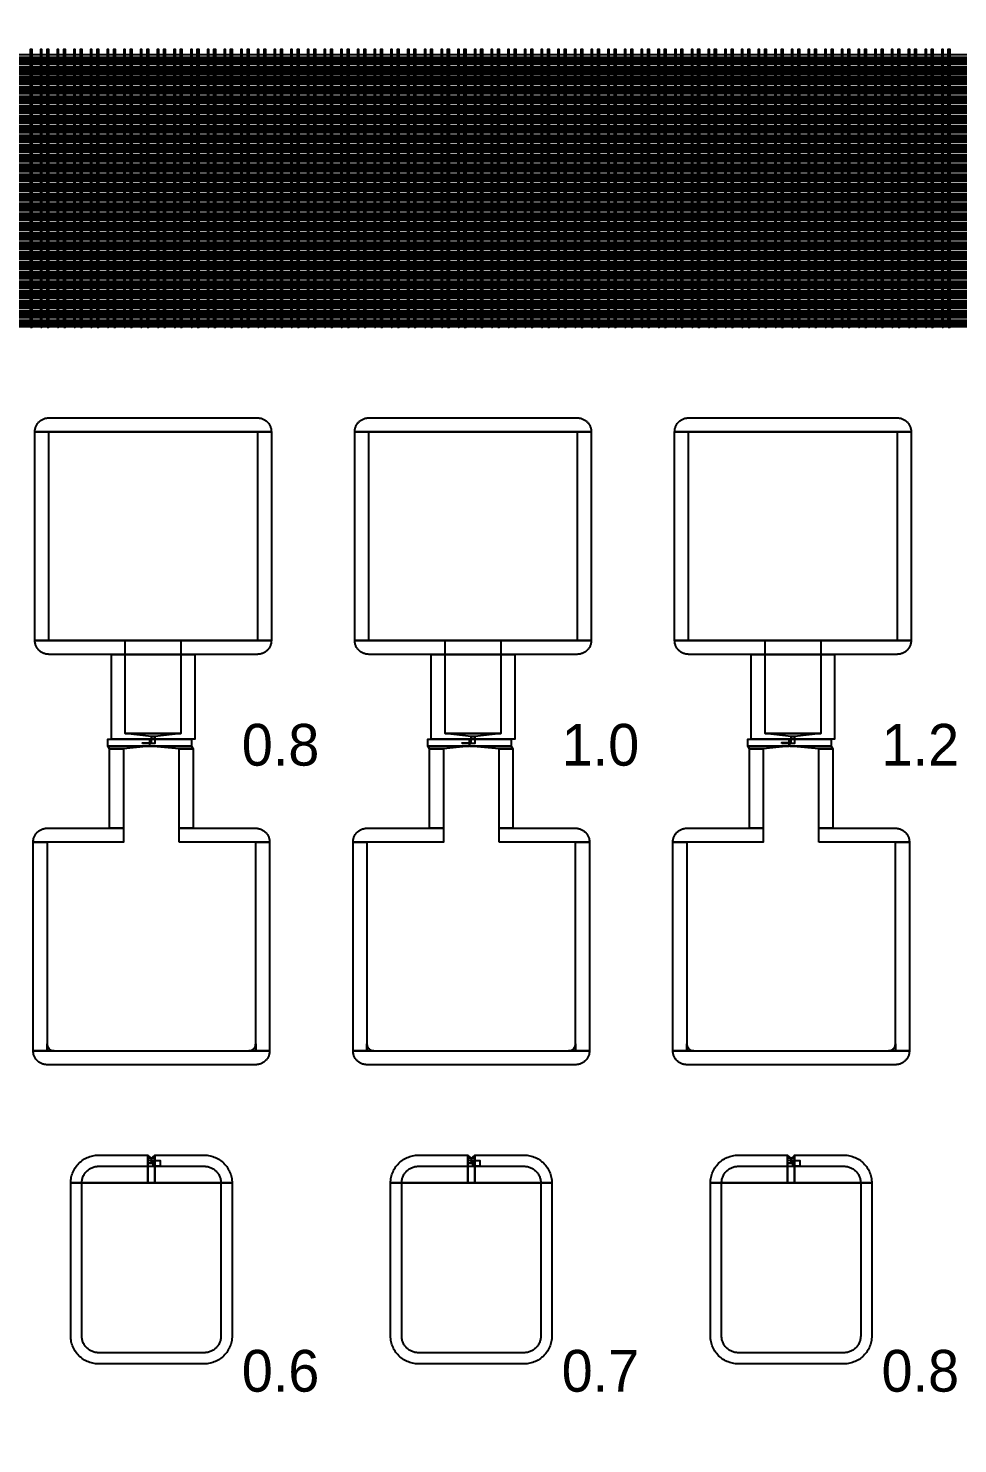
# Model space of a CAD drawing. Extents: x -50000 to 50000, y -50000 to 50000.
# Drawn here: x -38607 to -37270, y 17985 to 20020 of the extents above; entities that cross this region are included whole.
import ezdxf

# ---------------------------------------------------------------- set-up
doc = ezdxf.new("R2010")
doc.units = 0
for name, color, linetype in [('BASEMETAL', 3, 'CONTINUOUS'), ('FRAME', 14, 'CONTINUOUS'), ('MARKERS', 8, 'CONTINUOUS'), ('SECONDLAYER', 7, 'CONTINUOUS')]:
    doc.layers.add(name, color=color, linetype=linetype)

# ---------------------------------------------------------------- blocks, each defined once
blk = doc.blocks.new('CHIP_JARRAY')
at = {"layer": 'BASEMETAL'}
for points in [[(500, 5478), (500, 5482.3), (6500, 5482.3), (6500, 5478)], [(500, 5475), (500, 5477), (6500, 5477), (6500, 5475)], [(500, 5472), (500, 5474.4), (6500, 5474.4), (6500, 5472)], [(500, 5469), (500, 5471), (6500, 5471), (6500, 5469)], [(500, 5464), (500, 5468.3), (6500, 5468.3), (6500, 5464)], [(500, 5461), (500, 5463), (6500, 5463), (6500, 5461)], [(500, 5458), (500, 5460.4), (6500, 5460.4), (6500, 5458)], [(500, 5455), (500, 5457), (6500, 5457), (6500, 5455)], [(500, 5450), (500, 5454.3), (6500, 5454.3), (6500, 5450)], [(500, 5447), (500, 5449), (6500, 5449), (6500, 5447)], [(500, 5444), (500, 5446.4), (6500, 5446.4), (6500, 5444)], [(500, 5441), (500, 5443), (6500, 5443), (6500, 5441)], [(500, 5436), (500, 5440.3), (6500, 5440.3), (6500, 5436)], [(500, 5433), (500, 5435), (6500, 5435), (6500, 5433)], [(500, 5430), (500, 5432.4), (6500, 5432.4), (6500, 5430)], [(500, 5427), (500, 5429), (6500, 5429), (6500, 5427)], [(500, 5422), (500, 5426.3), (6500, 5426.3), (6500, 5422)], [(500, 5419), (500, 5421), (6500, 5421), (6500, 5419)], [(500, 5416), (500, 5418.4), (6500, 5418.4), (6500, 5416)], [(500, 5413), (500, 5415), (6500, 5415), (6500, 5413)], [(500, 5408), (500, 5412.3), (6500, 5412.3), (6500, 5408)], [(500, 5405), (500, 5407), (6500, 5407), (6500, 5405)], [(500, 5402), (500, 5404.4), (6500, 5404.4), (6500, 5402)], [(500, 5399), (500, 5401), (6500, 5401), (6500, 5399)], [(500, 5394), (500, 5398.3), (6500, 5398.3), (6500, 5394)], [(500, 5391), (500, 5393), (6500, 5393), (6500, 5391)], [(500, 5388), (500, 5390.4), (6500, 5390.4), (6500, 5388)], [(500, 5385), (500, 5387), (6500, 5387), (6500, 5385)], [(500, 5380), (500, 5384.3), (6500, 5384.3), (6500, 5380)], [(500, 5377), (500, 5379), (6500, 5379), (6500, 5377)], [(500, 5374), (500, 5376.4), (6500, 5376.4), (6500, 5374)], [(500, 5371), (500, 5373), (6500, 5373), (6500, 5371)], [(500, 5366), (500, 5370.3), (6500, 5370.3), (6500, 5366)], [(500, 5363), (500, 5365), (6500, 5365), (6500, 5363)], [(500, 5360), (500, 5362.4), (6500, 5362.4), (6500, 5360)], [(500, 5357), (500, 5359), (6500, 5359), (6500, 5357)], [(500, 5352), (500, 5356.3), (6500, 5356.3), (6500, 5352)], [(500, 5349), (500, 5351), (6500, 5351), (6500, 5349)], [(500, 5346), (500, 5348.4), (6500, 5348.4), (6500, 5346)], [(500, 5343), (500, 5345), (6500, 5345), (6500, 5343)], [(500, 5338), (500, 5342.3), (6500, 5342.3), (6500, 5338)], [(500, 5335), (500, 5337), (6500, 5337), (6500, 5335)], [(500, 5332), (500, 5334.4), (6500, 5334.4), (6500, 5332)], [(500, 5329), (500, 5331), (6500, 5331), (6500, 5329)], [(500, 5324), (500, 5328.3), (6500, 5328.3), (6500, 5324)], [(500, 5321), (500, 5323), (6500, 5323), (6500, 5321)], [(500, 5318), (500, 5320.4), (6500, 5320.4), (6500, 5318)], [(500, 5315), (500, 5317), (6500, 5317), (6500, 5315)], [(500, 5310), (500, 5314.3), (6500, 5314.3), (6500, 5310)], [(500, 5307), (500, 5309), (6500, 5309), (6500, 5307)], [(500, 5304), (500, 5306.4), (6500, 5306.4), (6500, 5304)], [(500, 5301), (500, 5303), (6500, 5303), (6500, 5301)], [(500, 5296), (500, 5300.3), (6500, 5300.3), (6500, 5296)], [(500, 5293), (500, 5295), (6500, 5295), (6500, 5293)], [(500, 5290), (500, 5292.4), (6500, 5292.4), (6500, 5290)], [(500, 5287), (500, 5289), (6500, 5289), (6500, 5287)], [(500, 5282), (500, 5286.3), (6500, 5286.3), (6500, 5282)], [(500, 5279), (500, 5281), (6500, 5281), (6500, 5279)], [(500, 5276), (500, 5278.4), (6500, 5278.4), (6500, 5276)], [(500, 5273), (500, 5275), (6500, 5275), (6500, 5273)], [(500, 5268), (500, 5272.3), (6500, 5272.3), (6500, 5268)], [(500, 5265), (500, 5267), (6500, 5267), (6500, 5265)], [(500, 5262), (500, 5264.4), (6500, 5264.4), (6500, 5262)], [(500, 5259), (500, 5261), (6500, 5261), (6500, 5259)], [(500, 5254), (500, 5258.3), (6500, 5258.3), (6500, 5254)], [(500, 5251), (500, 5253), (6500, 5253), (6500, 5251)], [(500, 5248), (500, 5250.4), (6500, 5250.4), (6500, 5248)], [(500, 5245), (500, 5247), (6500, 5247), (6500, 5245)], [(500, 5240), (500, 5244.3), (6500, 5244.3), (6500, 5240)], [(500, 5237), (500, 5239), (6500, 5239), (6500, 5237)], [(500, 5234), (500, 5236.4), (6500, 5236.4), (6500, 5234)], [(500, 5231), (500, 5233), (6500, 5233), (6500, 5231)], [(500, 5226), (500, 5230.3), (6500, 5230.3), (6500, 5226)], [(500, 5223), (500, 5225), (6500, 5225), (6500, 5223)], [(500, 5220), (500, 5222.4), (6500, 5222.4), (6500, 5220)], [(500, 5217), (500, 5219), (6500, 5219), (6500, 5217)], [(500, 5212), (500, 5216.3), (6500, 5216.3), (6500, 5212)], [(500, 5209), (500, 5211), (6500, 5211), (6500, 5209)], [(500, 5206), (500, 5208.4), (6500, 5208.4), (6500, 5206)], [(500, 5203), (500, 5205), (6500, 5205), (6500, 5203)], [(500, 5198), (500, 5202.3), (6500, 5202.3), (6500, 5198)], [(500, 5195), (500, 5197), (6500, 5197), (6500, 5195)], [(500, 5192), (500, 5194.4), (6500, 5194.4), (6500, 5192)], [(500, 5189), (500, 5191), (6500, 5191), (6500, 5189)], [(500, 5184), (500, 5188.3), (6500, 5188.3), (6500, 5184)], [(500, 5181), (500, 5183), (6500, 5183), (6500, 5181)], [(500, 5178), (500, 5180.4), (6500, 5180.4), (6500, 5178)], [(500, 5175), (500, 5177), (6500, 5177), (6500, 5175)], [(500, 5170), (500, 5174.3), (6500, 5174.3), (6500, 5170)], [(500, 5167), (500, 5169), (6500, 5169), (6500, 5167)], [(500, 5164), (500, 5166.4), (6500, 5166.4), (6500, 5164)], [(500, 5161), (500, 5163), (6500, 5163), (6500, 5161)], [(500, 5156), (500, 5160.3), (6500, 5160.3), (6500, 5156)], [(500, 5153), (500, 5155), (6500, 5155), (6500, 5153)], [(500, 5150), (500, 5152.4), (6500, 5152.4), (6500, 5150)], [(500, 5147), (500, 5149), (6500, 5149), (6500, 5147)], [(500, 5142), (500, 5146.3), (6500, 5146.3), (6500, 5142)], [(500, 5139), (500, 5141), (6500, 5141), (6500, 5139)], [(500, 5136), (500, 5138.4), (6500, 5138.4), (6500, 5136)], [(500, 5133), (500, 5135), (6500, 5135), (6500, 5133)], [(500, 5128), (500, 5132.3), (6500, 5132.3), (6500, 5128)], [(500, 5125), (500, 5127), (6500, 5127), (6500, 5125)], [(500, 5122), (500, 5124.4), (6500, 5124.4), (6500, 5122)], [(500, 5119), (500, 5121), (6500, 5121), (6500, 5119)], [(500, 5114), (500, 5118.3), (6500, 5118.3), (6500, 5114)], [(500, 5111), (500, 5113), (6500, 5113), (6500, 5111)], [(500, 5108), (500, 5110.4), (6500, 5110.4), (6500, 5108)], [(500, 5105), (500, 5107), (6500, 5107), (6500, 5105)], [(500, 5100), (500, 5104.3), (6500, 5104.3), (6500, 5100)], [(500, 5097), (500, 5099), (6500, 5099), (6500, 5097)], [(500, 5094), (500, 5096.4), (6500, 5096.4), (6500, 5094)], [(500, 5091), (500, 5093), (6500, 5093), (6500, 5091)], [(4502.5, 4940), (4502.527, 4941.047), (4502.61, 4942.091), (4502.746, 4943.129), (4502.937, 4944.158), (4503.181, 4945.176), (4503.479, 4946.18), (4503.828, 4947.167), (4504.229, 4948.135), (4504.68, 4949.08), (4505.179, 4950), (4505.727, 4950.893), (4506.32, 4951.756), (4506.957, 4952.586), (4507.637, 4953.383), (4508.358, 4954.142), (4509.117, 4954.863), (4509.914, 4955.543), (4510.744, 4956.18), (4511.607, 4956.773), (4512.5, 4957.321), (4513.42, 4957.82), (4514.365, 4958.271), (4515.333, 4958.672), (4516.32, 4959.021), (4517.324, 4959.319), (4518.342, 4959.563), (4519.371, 4959.754), (4520.409, 4959.89), (4521.453, 4959.973), (4522.5, 4960), (4822.5, 4960), (4823.547, 4959.973), (4824.591, 4959.89), (4825.629, 4959.754), (4826.658, 4959.563), (4827.676, 4959.319), (4828.68, 4959.021), (4829.667, 4958.672), (4830.635, 4958.271), (4831.58, 4957.82), (4832.5, 4957.321), (4833.393, 4956.773), (4834.256, 4956.18), (4835.086, 4955.543), (4835.883, 4954.863), (4836.642, 4954.142), (4837.363, 4953.383), (4838.043, 4952.586), (4838.68, 4951.756), (4839.273, 4950.893), (4839.821, 4950), (4840.32, 4949.08), (4840.771, 4948.135), (4841.172, 4947.167), (4841.521, 4946.18), (4841.819, 4945.176), (4842.063, 4944.158), (4842.254, 4943.129), (4842.39, 4942.091), (4842.473, 4941.047), (4842.5, 4940)], [(4962.5, 4940), (4962.527, 4941.047), (4962.61, 4942.091), (4962.746, 4943.129), (4962.937, 4944.158), (4963.181, 4945.176), (4963.479, 4946.18), (4963.828, 4947.167), (4964.229, 4948.135), (4964.68, 4949.08), (4965.179, 4950), (4965.727, 4950.893), (4966.32, 4951.756), (4966.957, 4952.586), (4967.637, 4953.383), (4968.358, 4954.142), (4969.117, 4954.863), (4969.914, 4955.543), (4970.744, 4956.18), (4971.607, 4956.773), (4972.5, 4957.321), (4973.42, 4957.82), (4974.365, 4958.271), (4975.333, 4958.672), (4976.32, 4959.021), (4977.324, 4959.319), (4978.342, 4959.563), (4979.371, 4959.754), (4980.409, 4959.89), (4981.453, 4959.973), (4982.5, 4960), (5282.5, 4960), (5283.547, 4959.973), (5284.591, 4959.89), (5285.629, 4959.754), (5286.658, 4959.563), (5287.676, 4959.319), (5288.68, 4959.021), (5289.667, 4958.672), (5290.635, 4958.271), (5291.58, 4957.82), (5292.5, 4957.321), (5293.393, 4956.773), (5294.256, 4956.18), (5295.086, 4955.543), (5295.883, 4954.863), (5296.642, 4954.142), (5297.363, 4953.383), (5298.043, 4952.586), (5298.68, 4951.756), (5299.273, 4950.893), (5299.821, 4950), (5300.32, 4949.08), (5300.771, 4948.135), (5301.172, 4947.167), (5301.521, 4946.18), (5301.819, 4945.176), (5302.063, 4944.158), (5302.254, 4943.129), (5302.39, 4942.091), (5302.473, 4941.047), (5302.5, 4940)], [(5422.5, 4940), (5422.527, 4941.047), (5422.61, 4942.091), (5422.746, 4943.129), (5422.937, 4944.158), (5423.181, 4945.176), (5423.479, 4946.18), (5423.828, 4947.167), (5424.229, 4948.135), (5424.68, 4949.08), (5425.179, 4950), (5425.727, 4950.893), (5426.32, 4951.756), (5426.957, 4952.586), (5427.637, 4953.383), (5428.358, 4954.142), (5429.117, 4954.863), (5429.914, 4955.543), (5430.744, 4956.18), (5431.607, 4956.773), (5432.5, 4957.321), (5433.42, 4957.82), (5434.365, 4958.271), (5435.333, 4958.672), (5436.32, 4959.021), (5437.324, 4959.319), (5438.342, 4959.563), (5439.371, 4959.754), (5440.409, 4959.89), (5441.453, 4959.973), (5442.5, 4960), (5742.5, 4960), (5743.547, 4959.973), (5744.591, 4959.89), (5745.629, 4959.754), (5746.658, 4959.563), (5747.676, 4959.319), (5748.68, 4959.021), (5749.667, 4958.672), (5750.635, 4958.271), (5751.58, 4957.82), (5752.5, 4957.321), (5753.393, 4956.773), (5754.256, 4956.18), (5755.086, 4955.543), (5755.883, 4954.863), (5756.642, 4954.142), (5757.363, 4953.383), (5758.043, 4952.586), (5758.68, 4951.756), (5759.273, 4950.893), (5759.821, 4950), (5760.32, 4949.08), (5760.771, 4948.135), (5761.172, 4947.167), (5761.521, 4946.18), (5761.819, 4945.176), (5762.063, 4944.158), (5762.254, 4943.129), (5762.39, 4942.091), (5762.473, 4941.047), (5762.5, 4940)], [(4502.5, 4640), (4502.5, 4940), (4842.5, 4940), (4842.5, 4640)], [(4962.5, 4640), (4962.5, 4940), (5302.5, 4940), (5302.5, 4640)], [(5422.5, 4640), (5422.5, 4940), (5762.5, 4940), (5762.5, 4640)], [(4522.5, 4620), (4521.453, 4620.027), (4520.409, 4620.11), (4519.371, 4620.246), (4518.342, 4620.437), (4517.324, 4620.681), (4516.32, 4620.979), (4515.333, 4621.328), (4514.365, 4621.729), (4513.42, 4622.18), (4512.5, 4622.679), (4511.607, 4623.227), (4510.744, 4623.82), (4509.914, 4624.457), (4509.117, 4625.137), (4508.358, 4625.858), (4507.637, 4626.617), (4506.957, 4627.414), (4506.32, 4628.244), (4505.727, 4629.107), (4505.179, 4630), (4504.68, 4630.92), (4504.229, 4631.865), (4503.828, 4632.833), (4503.479, 4633.82), (4503.181, 4634.824), (4502.937, 4635.842), (4502.746, 4636.871), (4502.61, 4637.909), (4502.527, 4638.953), (4502.5, 4640), (4842.5, 4640), (4842.473, 4638.953), (4842.39, 4637.909), (4842.254, 4636.871), (4842.063, 4635.842), (4841.819, 4634.824), (4841.521, 4633.82), (4841.172, 4632.833), (4840.771, 4631.865), (4840.32, 4630.92), (4839.821, 4630), (4839.273, 4629.107), (4838.68, 4628.244), (4838.043, 4627.414), (4837.363, 4626.617), (4836.642, 4625.858), (4835.883, 4625.137), (4835.086, 4624.457), (4834.256, 4623.82), (4833.393, 4623.227), (4832.5, 4622.679), (4831.58, 4622.18), (4830.635, 4621.729), (4829.667, 4621.328), (4828.68, 4620.979), (4827.676, 4620.681), (4826.658, 4620.437), (4825.629, 4620.246), (4824.591, 4620.11), (4823.547, 4620.027), (4822.5, 4620)], [(4982.5, 4620), (4981.453, 4620.027), (4980.409, 4620.11), (4979.371, 4620.246), (4978.342, 4620.437), (4977.324, 4620.681), (4976.32, 4620.979), (4975.333, 4621.328), (4974.365, 4621.729), (4973.42, 4622.18), (4972.5, 4622.679), (4971.607, 4623.227), (4970.744, 4623.82), (4969.914, 4624.457), (4969.117, 4625.137), (4968.358, 4625.858), (4967.637, 4626.617), (4966.957, 4627.414), (4966.32, 4628.244), (4965.727, 4629.107), (4965.179, 4630), (4964.68, 4630.92), (4964.229, 4631.865), (4963.828, 4632.833), (4963.479, 4633.82), (4963.181, 4634.824), (4962.937, 4635.842), (4962.746, 4636.871), (4962.61, 4637.909), (4962.527, 4638.953), (4962.5, 4640), (5302.5, 4640), (5302.473, 4638.953), (5302.39, 4637.909), (5302.254, 4636.871), (5302.063, 4635.842), (5301.819, 4634.824), (5301.521, 4633.82), (5301.172, 4632.833), (5300.771, 4631.865), (5300.32, 4630.92), (5299.821, 4630), (5299.273, 4629.107), (5298.68, 4628.244), (5298.043, 4627.414), (5297.363, 4626.617), (5296.642, 4625.858), (5295.883, 4625.137), (5295.086, 4624.457), (5294.256, 4623.82), (5293.393, 4623.227), (5292.5, 4622.679), (5291.58, 4622.18), (5290.635, 4621.729), (5289.667, 4621.328), (5288.68, 4620.979), (5287.676, 4620.681), (5286.658, 4620.437), (5285.629, 4620.246), (5284.591, 4620.11), (5283.547, 4620.027), (5282.5, 4620)], [(5442.5, 4620), (5441.453, 4620.027), (5440.409, 4620.11), (5439.371, 4620.246), (5438.342, 4620.437), (5437.324, 4620.681), (5436.32, 4620.979), (5435.333, 4621.328), (5434.365, 4621.729), (5433.42, 4622.18), (5432.5, 4622.679), (5431.607, 4623.227), (5430.744, 4623.82), (5429.914, 4624.457), (5429.117, 4625.137), (5428.358, 4625.858), (5427.637, 4626.617), (5426.957, 4627.414), (5426.32, 4628.244), (5425.727, 4629.107), (5425.179, 4630), (5424.68, 4630.92), (5424.229, 4631.865), (5423.828, 4632.833), (5423.479, 4633.82), (5423.181, 4634.824), (5422.937, 4635.842), (5422.746, 4636.871), (5422.61, 4637.909), (5422.527, 4638.953), (5422.5, 4640), (5762.5, 4640), (5762.473, 4638.953), (5762.39, 4637.909), (5762.254, 4636.871), (5762.063, 4635.842), (5761.819, 4634.824), (5761.521, 4633.82), (5761.172, 4632.833), (5760.771, 4631.865), (5760.32, 4630.92), (5759.821, 4630), (5759.273, 4629.107), (5758.68, 4628.244), (5758.043, 4627.414), (5757.363, 4626.617), (5756.642, 4625.858), (5755.883, 4625.137), (5755.086, 4624.457), (5754.256, 4623.82), (5753.393, 4623.227), (5752.5, 4622.679), (5751.58, 4622.18), (5750.635, 4621.729), (5749.667, 4621.328), (5748.68, 4620.979), (5747.676, 4620.681), (5746.658, 4620.437), (5745.629, 4620.246), (5744.591, 4620.11), (5743.547, 4620.027), (5742.5, 4620)], [(4612.5, 4498), (4612.5, 4620), (4732.5, 4620), (4732.5, 4498)], [(5072.5, 4498), (5072.5, 4620), (5192.5, 4620), (5192.5, 4498)], [(5532.5, 4498), (5532.5, 4620), (5652.5, 4620), (5652.5, 4498)], [(4607.5, 4488), (4607.5, 4498), (4667.1, 4498), (4667.1, 4488)], [(4667.9, 4488), (4667.9, 4498), (4727.5, 4498), (4727.5, 4488)], [(5067.5, 4488), (5067.5, 4498), (5127, 4498), (5127, 4488)], [(5128, 4488), (5128, 4498), (5187.5, 4498), (5187.5, 4488)], [(5527.5, 4488), (5527.5, 4498), (5586.9, 4498), (5586.9, 4488)], [(5588.1, 4488), (5588.1, 4498), (5647.5, 4498), (5647.5, 4488)], [(4610, 4484), (4607.5, 4488), (4667.1, 4488), (4630, 4484)], [(4610, 4370), (4610, 4484), (4630, 4484), (4630, 4370)], [(4710, 4484), (4667.9, 4488), (4727.5, 4488), (4730, 4484)], [(4710, 4370), (4710, 4484), (4730, 4484), (4730, 4370)], [(5070, 4484), (5067.5, 4488), (5127, 4488), (5090, 4484)], [(5070, 4370), (5070, 4484), (5090, 4484), (5090, 4370)], [(5170, 4484), (5128, 4488), (5187.5, 4488), (5190, 4484)], [(5170, 4370), (5170, 4484), (5190, 4484), (5190, 4370)], [(5530, 4484), (5527.5, 4488), (5586.9, 4488), (5550, 4484)], [(5530, 4370), (5530, 4484), (5550, 4484), (5550, 4370)], [(5630, 4484), (5588.1, 4488), (5647.5, 4488), (5650, 4484)], [(5630, 4370), (5630, 4484), (5650, 4484), (5650, 4370)], [(4500, 4350), (4500.027, 4351.047), (4500.11, 4352.091), (4500.246, 4353.129), (4500.437, 4354.158), (4500.681, 4355.176), (4500.979, 4356.18), (4501.328, 4357.167), (4501.729, 4358.135), (4502.18, 4359.08), (4502.679, 4360), (4503.227, 4360.893), (4503.82, 4361.756), (4504.457, 4362.586), (4505.137, 4363.383), (4505.858, 4364.142), (4506.617, 4364.863), (4507.414, 4365.543), (4508.244, 4366.18), (4509.107, 4366.773), (4510, 4367.321), (4510.92, 4367.82), (4511.865, 4368.271), (4512.833, 4368.672), (4513.82, 4369.021), (4514.824, 4369.319), (4515.842, 4369.563), (4516.871, 4369.754), (4517.909, 4369.89), (4518.953, 4369.973), (4520, 4370), (4630, 4370), (4630, 4350)], [(4710, 4350), (4710, 4370), (4820, 4370), (4821.047, 4369.973), (4822.091, 4369.89), (4823.129, 4369.754), (4824.158, 4369.563), (4825.176, 4369.319), (4826.18, 4369.021), (4827.167, 4368.672), (4828.135, 4368.271), (4829.08, 4367.82), (4830, 4367.321), (4830.893, 4366.773), (4831.756, 4366.18), (4832.586, 4365.543), (4833.383, 4364.863), (4834.142, 4364.142), (4834.863, 4363.383), (4835.543, 4362.586), (4836.18, 4361.756), (4836.773, 4360.893), (4837.321, 4360), (4837.82, 4359.08), (4838.271, 4358.135), (4838.672, 4357.167), (4839.021, 4356.18), (4839.319, 4355.176), (4839.563, 4354.158), (4839.754, 4353.129), (4839.89, 4352.091), (4839.973, 4351.047), (4840, 4350)], [(4960, 4350), (4960.027, 4351.047), (4960.11, 4352.091), (4960.246, 4353.129), (4960.437, 4354.158), (4960.681, 4355.176), (4960.979, 4356.18), (4961.328, 4357.167), (4961.729, 4358.135), (4962.18, 4359.08), (4962.679, 4360), (4963.227, 4360.893), (4963.82, 4361.756), (4964.457, 4362.586), (4965.137, 4363.383), (4965.858, 4364.142), (4966.617, 4364.863), (4967.414, 4365.543), (4968.244, 4366.18), (4969.107, 4366.773), (4970, 4367.321), (4970.92, 4367.82), (4971.865, 4368.271), (4972.833, 4368.672), (4973.82, 4369.021), (4974.824, 4369.319), (4975.842, 4369.563), (4976.871, 4369.754), (4977.909, 4369.89), (4978.953, 4369.973), (4980, 4370), (5090, 4370), (5090, 4350)], [(5170, 4350), (5170, 4370), (5280, 4370), (5281.047, 4369.973), (5282.091, 4369.89), (5283.129, 4369.754), (5284.158, 4369.563), (5285.176, 4369.319), (5286.18, 4369.021), (5287.167, 4368.672), (5288.135, 4368.271), (5289.08, 4367.82), (5290, 4367.321), (5290.893, 4366.773), (5291.756, 4366.18), (5292.586, 4365.543), (5293.383, 4364.863), (5294.142, 4364.142), (5294.863, 4363.383), (5295.543, 4362.586), (5296.18, 4361.756), (5296.773, 4360.893), (5297.321, 4360), (5297.82, 4359.08), (5298.271, 4358.135), (5298.672, 4357.167), (5299.021, 4356.18), (5299.319, 4355.176), (5299.563, 4354.158), (5299.754, 4353.129), (5299.89, 4352.091), (5299.973, 4351.047), (5300, 4350)], [(5420, 4350), (5420.027, 4351.047), (5420.11, 4352.091), (5420.246, 4353.129), (5420.437, 4354.158), (5420.681, 4355.176), (5420.979, 4356.18), (5421.328, 4357.167), (5421.729, 4358.135), (5422.18, 4359.08), (5422.679, 4360), (5423.227, 4360.893), (5423.82, 4361.756), (5424.457, 4362.586), (5425.137, 4363.383), (5425.858, 4364.142), (5426.617, 4364.863), (5427.414, 4365.543), (5428.244, 4366.18), (5429.107, 4366.773), (5430, 4367.321), (5430.92, 4367.82), (5431.865, 4368.271), (5432.833, 4368.672), (5433.82, 4369.021), (5434.824, 4369.319), (5435.842, 4369.563), (5436.871, 4369.754), (5437.909, 4369.89), (5438.953, 4369.973), (5440, 4370), (5550, 4370), (5550, 4350)], [(5630, 4350), (5630, 4370), (5740, 4370), (5741.047, 4369.973), (5742.091, 4369.89), (5743.129, 4369.754), (5744.158, 4369.563), (5745.176, 4369.319), (5746.18, 4369.021), (5747.167, 4368.672), (5748.135, 4368.271), (5749.08, 4367.82), (5750, 4367.321), (5750.893, 4366.773), (5751.756, 4366.18), (5752.586, 4365.543), (5753.383, 4364.863), (5754.142, 4364.142), (5754.863, 4363.383), (5755.543, 4362.586), (5756.18, 4361.756), (5756.773, 4360.893), (5757.321, 4360), (5757.82, 4359.08), (5758.271, 4358.135), (5758.672, 4357.167), (5759.021, 4356.18), (5759.319, 4355.176), (5759.563, 4354.158), (5759.754, 4353.129), (5759.89, 4352.091), (5759.973, 4351.047), (5760, 4350)], [(4500, 4050), (4500, 4350), (4520, 4350), (4520, 4050)], [(4820, 4050), (4820, 4350), (4840, 4350), (4840, 4050)], [(4960, 4050), (4960, 4350), (4980, 4350), (4980, 4050)], [(5280, 4050), (5280, 4350), (5300, 4350), (5300, 4050)], [(5420, 4050), (5420, 4350), (5440, 4350), (5440, 4050)], [(5740, 4050), (5740, 4350), (5760, 4350), (5760, 4050)], [(4520, 4030), (4518.953, 4030.027), (4517.909, 4030.11), (4516.871, 4030.246), (4515.842, 4030.437), (4514.824, 4030.681), (4513.82, 4030.979), (4512.833, 4031.328), (4511.865, 4031.729), (4510.92, 4032.18), (4510, 4032.679), (4509.107, 4033.227), (4508.244, 4033.82), (4507.414, 4034.457), (4506.617, 4035.137), (4505.858, 4035.858), (4505.137, 4036.617), (4504.457, 4037.414), (4503.82, 4038.244), (4503.227, 4039.107), (4502.679, 4040), (4502.18, 4040.92), (4501.729, 4041.865), (4501.328, 4042.833), (4500.979, 4043.82), (4500.681, 4044.824), (4500.437, 4045.842), (4500.246, 4046.871), (4500.11, 4047.909), (4500.027, 4048.953), (4500, 4050), (4840, 4050), (4839.973, 4048.953), (4839.89, 4047.909), (4839.754, 4046.871), (4839.563, 4045.842), (4839.319, 4044.824), (4839.021, 4043.82), (4838.672, 4042.833), (4838.271, 4041.865), (4837.82, 4040.92), (4837.321, 4040), (4836.773, 4039.107), (4836.18, 4038.244), (4835.543, 4037.414), (4834.863, 4036.617), (4834.142, 4035.858), (4833.383, 4035.137), (4832.586, 4034.457), (4831.756, 4033.82), (4830.893, 4033.227), (4830, 4032.679), (4829.08, 4032.18), (4828.135, 4031.729), (4827.167, 4031.328), (4826.18, 4030.979), (4825.176, 4030.681), (4824.158, 4030.437), (4823.129, 4030.246), (4822.091, 4030.11), (4821.047, 4030.027), (4820, 4030)], [(4520, 4050), (4520, 4060), (4520.055, 4058.955), (4520.219, 4057.921), (4520.489, 4056.91), (4520.865, 4055.933), (4521.34, 4055), (4521.91, 4054.122), (4522.569, 4053.309), (4523.309, 4052.569), (4524.122, 4051.91), (4525, 4051.34), (4525.933, 4050.865), (4526.91, 4050.489), (4527.921, 4050.219), (4528.955, 4050.055), (4530, 4050)], [(4810, 4050), (4811.045, 4050.055), (4812.079, 4050.219), (4813.09, 4050.489), (4814.067, 4050.865), (4815, 4051.34), (4815.878, 4051.91), (4816.691, 4052.569), (4817.431, 4053.309), (4818.09, 4054.122), (4818.66, 4055), (4819.135, 4055.933), (4819.511, 4056.91), (4819.781, 4057.921), (4819.945, 4058.955), (4820, 4060), (4820, 4050)], [(4980, 4030), (4978.953, 4030.027), (4977.909, 4030.11), (4976.871, 4030.246), (4975.842, 4030.437), (4974.824, 4030.681), (4973.82, 4030.979), (4972.833, 4031.328), (4971.865, 4031.729), (4970.92, 4032.18), (4970, 4032.679), (4969.107, 4033.227), (4968.244, 4033.82), (4967.414, 4034.457), (4966.617, 4035.137), (4965.858, 4035.858), (4965.137, 4036.617), (4964.457, 4037.414), (4963.82, 4038.244), (4963.227, 4039.107), (4962.679, 4040), (4962.18, 4040.92), (4961.729, 4041.865), (4961.328, 4042.833), (4960.979, 4043.82), (4960.681, 4044.824), (4960.437, 4045.842), (4960.246, 4046.871), (4960.11, 4047.909), (4960.027, 4048.953), (4960, 4050), (5300, 4050), (5299.973, 4048.953), (5299.89, 4047.909), (5299.754, 4046.871), (5299.563, 4045.842), (5299.319, 4044.824), (5299.021, 4043.82), (5298.672, 4042.833), (5298.271, 4041.865), (5297.82, 4040.92), (5297.321, 4040), (5296.773, 4039.107), (5296.18, 4038.244), (5295.543, 4037.414), (5294.863, 4036.617), (5294.142, 4035.858), (5293.383, 4035.137), (5292.586, 4034.457), (5291.756, 4033.82), (5290.893, 4033.227), (5290, 4032.679), (5289.08, 4032.18), (5288.135, 4031.729), (5287.167, 4031.328), (5286.18, 4030.979), (5285.176, 4030.681), (5284.158, 4030.437), (5283.129, 4030.246), (5282.091, 4030.11), (5281.047, 4030.027), (5280, 4030)], [(4980, 4050), (4980, 4060), (4980.055, 4058.955), (4980.219, 4057.921), (4980.489, 4056.91), (4980.865, 4055.933), (4981.34, 4055), (4981.91, 4054.122), (4982.569, 4053.309), (4983.309, 4052.569), (4984.122, 4051.91), (4985, 4051.34), (4985.933, 4050.865), (4986.91, 4050.489), (4987.921, 4050.219), (4988.955, 4050.055), (4990, 4050)], [(5270, 4050), (5271.045, 4050.055), (5272.079, 4050.219), (5273.09, 4050.489), (5274.067, 4050.865), (5275, 4051.34), (5275.878, 4051.91), (5276.691, 4052.569), (5277.431, 4053.309), (5278.09, 4054.122), (5278.66, 4055), (5279.135, 4055.933), (5279.511, 4056.91), (5279.781, 4057.921), (5279.945, 4058.955), (5280, 4060), (5280, 4050)], [(5440, 4030), (5438.953, 4030.027), (5437.909, 4030.11), (5436.871, 4030.246), (5435.842, 4030.437), (5434.824, 4030.681), (5433.82, 4030.979), (5432.833, 4031.328), (5431.865, 4031.729), (5430.92, 4032.18), (5430, 4032.679), (5429.107, 4033.227), (5428.244, 4033.82), (5427.414, 4034.457), (5426.617, 4035.137), (5425.858, 4035.858), (5425.137, 4036.617), (5424.457, 4037.414), (5423.82, 4038.244), (5423.227, 4039.107), (5422.679, 4040), (5422.18, 4040.92), (5421.729, 4041.865), (5421.328, 4042.833), (5420.979, 4043.82), (5420.681, 4044.824), (5420.437, 4045.842), (5420.246, 4046.871), (5420.11, 4047.909), (5420.027, 4048.953), (5420, 4050), (5760, 4050), (5759.973, 4048.953), (5759.89, 4047.909), (5759.754, 4046.871), (5759.563, 4045.842), (5759.319, 4044.824), (5759.021, 4043.82), (5758.672, 4042.833), (5758.271, 4041.865), (5757.82, 4040.92), (5757.321, 4040), (5756.773, 4039.107), (5756.18, 4038.244), (5755.543, 4037.414), (5754.863, 4036.617), (5754.142, 4035.858), (5753.383, 4035.137), (5752.586, 4034.457), (5751.756, 4033.82), (5750.893, 4033.227), (5750, 4032.679), (5749.08, 4032.18), (5748.135, 4031.729), (5747.167, 4031.328), (5746.18, 4030.979), (5745.176, 4030.681), (5744.158, 4030.437), (5743.129, 4030.246), (5742.091, 4030.11), (5741.047, 4030.027), (5740, 4030)], [(5440, 4050), (5440, 4060), (5440.055, 4058.955), (5440.219, 4057.921), (5440.489, 4056.91), (5440.865, 4055.933), (5441.34, 4055), (5441.91, 4054.122), (5442.569, 4053.309), (5443.309, 4052.569), (5444.122, 4051.91), (5445, 4051.34), (5445.933, 4050.865), (5446.91, 4050.489), (5447.921, 4050.219), (5448.955, 4050.055), (5450, 4050)], [(5730, 4050), (5731.045, 4050.055), (5732.079, 4050.219), (5733.09, 4050.489), (5734.067, 4050.865), (5735, 4051.34), (5735.878, 4051.91), (5736.691, 4052.569), (5737.431, 4053.309), (5738.09, 4054.122), (5738.66, 4055), (5739.135, 4055.933), (5739.511, 4056.91), (5739.781, 4057.921), (5739.945, 4058.955), (5740, 4060), (5740, 4050)], [(4554, 3860), (4554.055, 3862.093), (4554.219, 3864.181), (4554.492, 3866.257), (4554.874, 3868.316), (4555.363, 3870.353), (4555.958, 3872.361), (4556.657, 3874.335), (4557.458, 3876.269), (4558.36, 3878.16), (4559.359, 3880), (4560.453, 3881.786), (4561.639, 3883.511), (4562.914, 3885.173), (4564.274, 3886.765), (4565.716, 3888.284), (4567.235, 3889.726), (4568.827, 3891.086), (4570.489, 3892.361), (4572.214, 3893.547), (4574, 3894.641), (4575.84, 3895.64), (4577.731, 3896.542), (4579.665, 3897.343), (4581.639, 3898.042), (4583.647, 3898.637), (4585.684, 3899.126), (4587.743, 3899.508), (4589.819, 3899.781), (4591.907, 3899.945), (4594, 3900), (4665, 3900), (4665, 3860)], [(4665, 3895.5), (4665, 3899.5), (4669.7, 3895.5)], [(4665, 3888.5), (4665, 3895.5), (4669.7, 3895.5), (4669.7, 3888.5)], [(4665, 3860), (4665, 3888.5), (4675, 3888.5), (4675, 3860)], [(4670.3, 3895.5), (4675, 3899.5), (4675, 3895.5)], [(4670.3, 3888.5), (4670.3, 3895.5), (4675, 3895.5), (4675, 3888.5)], [(4675, 3860), (4675, 3900), (4746, 3900), (4748.093, 3899.945), (4750.181, 3899.781), (4752.257, 3899.508), (4754.316, 3899.126), (4756.353, 3898.637), (4758.361, 3898.042), (4760.335, 3897.343), (4762.269, 3896.542), (4764.16, 3895.64), (4766, 3894.641), (4767.786, 3893.547), (4769.511, 3892.361), (4771.173, 3891.086), (4772.765, 3889.726), (4774.284, 3888.284), (4775.726, 3886.765), (4777.086, 3885.173), (4778.361, 3883.511), (4779.547, 3881.786), (4780.641, 3880), (4781.64, 3878.16), (4782.542, 3876.269), (4783.343, 3874.335), (4784.042, 3872.361), (4784.637, 3870.353), (4785.126, 3868.316), (4785.508, 3866.257), (4785.781, 3864.181), (4785.945, 3862.093), (4786, 3860)], [(5014, 3860), (5014.055, 3862.093), (5014.219, 3864.181), (5014.492, 3866.257), (5014.874, 3868.316), (5015.363, 3870.353), (5015.958, 3872.361), (5016.657, 3874.335), (5017.458, 3876.269), (5018.36, 3878.16), (5019.359, 3880), (5020.453, 3881.786), (5021.639, 3883.511), (5022.914, 3885.173), (5024.274, 3886.765), (5025.716, 3888.284), (5027.235, 3889.726), (5028.827, 3891.086), (5030.489, 3892.361), (5032.214, 3893.547), (5034, 3894.641), (5035.84, 3895.64), (5037.731, 3896.542), (5039.665, 3897.343), (5041.639, 3898.042), (5043.647, 3898.637), (5045.684, 3899.126), (5047.743, 3899.508), (5049.819, 3899.781), (5051.907, 3899.945), (5054, 3900), (5125, 3900), (5125, 3860)], [(5125, 3895.5), (5125, 3899.5), (5129.65, 3895.5)], [(5125, 3888.5), (5125, 3895.5), (5129.65, 3895.5), (5129.65, 3888.5)], [(5125, 3860), (5125, 3888.5), (5135, 3888.5), (5135, 3860)], [(5130.35, 3895.5), (5135, 3899.5), (5135, 3895.5)], [(5130.35, 3888.5), (5130.35, 3895.5), (5135, 3895.5), (5135, 3888.5)], [(5135, 3860), (5135, 3900), (5206, 3900), (5208.093, 3899.945), (5210.181, 3899.781), (5212.257, 3899.508), (5214.316, 3899.126), (5216.353, 3898.637), (5218.361, 3898.042), (5220.335, 3897.343), (5222.269, 3896.542), (5224.16, 3895.64), (5226, 3894.641), (5227.786, 3893.547), (5229.511, 3892.361), (5231.173, 3891.086), (5232.765, 3889.726), (5234.284, 3888.284), (5235.726, 3886.765), (5237.086, 3885.173), (5238.361, 3883.511), (5239.547, 3881.786), (5240.641, 3880), (5241.64, 3878.16), (5242.542, 3876.269), (5243.343, 3874.335), (5244.042, 3872.361), (5244.637, 3870.353), (5245.126, 3868.316), (5245.508, 3866.257), (5245.781, 3864.181), (5245.945, 3862.093), (5246, 3860)], [(5474, 3860), (5474.055, 3862.093), (5474.219, 3864.181), (5474.492, 3866.257), (5474.874, 3868.316), (5475.363, 3870.353), (5475.958, 3872.361), (5476.657, 3874.335), (5477.458, 3876.269), (5478.36, 3878.16), (5479.359, 3880), (5480.453, 3881.786), (5481.639, 3883.511), (5482.914, 3885.173), (5484.274, 3886.765), (5485.716, 3888.284), (5487.235, 3889.726), (5488.827, 3891.086), (5490.489, 3892.361), (5492.214, 3893.547), (5494, 3894.641), (5495.84, 3895.64), (5497.731, 3896.542), (5499.665, 3897.343), (5501.639, 3898.042), (5503.647, 3898.637), (5505.684, 3899.126), (5507.743, 3899.508), (5509.819, 3899.781), (5511.907, 3899.945), (5514, 3900), (5585, 3900), (5585, 3860)], [(5585, 3895.5), (5585, 3899.5), (5589.6, 3895.5)], [(5585, 3888.5), (5585, 3895.5), (5589.6, 3895.5), (5589.6, 3888.5)], [(5585, 3860), (5585, 3888.5), (5595, 3888.5), (5595, 3860)], [(5590.4, 3895.5), (5595, 3899.5), (5595, 3895.5)], [(5590.4, 3888.5), (5590.4, 3895.5), (5595, 3895.5), (5595, 3888.5)], [(5595, 3860), (5595, 3900), (5666, 3900), (5668.093, 3899.945), (5670.181, 3899.781), (5672.257, 3899.508), (5674.316, 3899.126), (5676.353, 3898.637), (5678.361, 3898.042), (5680.335, 3897.343), (5682.269, 3896.542), (5684.16, 3895.64), (5686, 3894.641), (5687.786, 3893.547), (5689.511, 3892.361), (5691.173, 3891.086), (5692.765, 3889.726), (5694.284, 3888.284), (5695.726, 3886.765), (5697.086, 3885.173), (5698.361, 3883.511), (5699.547, 3881.786), (5700.641, 3880), (5701.64, 3878.16), (5702.542, 3876.269), (5703.343, 3874.335), (5704.042, 3872.361), (5704.637, 3870.353), (5705.126, 3868.316), (5705.508, 3866.257), (5705.781, 3864.181), (5705.945, 3862.093), (5706, 3860)], [(4594, 3600), (4591.907, 3600.055), (4589.819, 3600.219), (4587.743, 3600.492), (4585.684, 3600.874), (4583.647, 3601.363), (4581.639, 3601.958), (4579.665, 3602.657), (4577.731, 3603.458), (4575.84, 3604.36), (4574, 3605.359), (4572.214, 3606.453), (4570.489, 3607.639), (4568.827, 3608.914), (4567.235, 3610.274), (4565.716, 3611.716), (4564.274, 3613.235), (4562.914, 3614.827), (4561.639, 3616.489), (4560.453, 3618.214), (4559.359, 3620), (4558.36, 3621.84), (4557.458, 3623.731), (4556.657, 3625.665), (4555.958, 3627.639), (4555.363, 3629.647), (4554.874, 3631.684), (4554.492, 3633.743), (4554.219, 3635.819), (4554.055, 3637.907), (4554, 3640), (4554, 3860), (4786, 3860), (4786, 3640), (4785.945, 3637.907), (4785.781, 3635.819), (4785.508, 3633.743), (4785.126, 3631.684), (4784.637, 3629.647), (4784.042, 3627.639), (4783.343, 3625.665), (4782.542, 3623.731), (4781.64, 3621.84), (4780.641, 3620), (4779.547, 3618.214), (4778.361, 3616.489), (4777.086, 3614.827), (4775.726, 3613.235), (4774.284, 3611.716), (4772.765, 3610.274), (4771.173, 3608.914), (4769.511, 3607.639), (4767.786, 3606.453), (4766, 3605.359), (4764.16, 3604.36), (4762.269, 3603.458), (4760.335, 3602.657), (4758.361, 3601.958), (4756.353, 3601.363), (4754.316, 3600.874), (4752.257, 3600.492), (4750.181, 3600.219), (4748.093, 3600.055), (4746, 3600)], [(5054, 3600), (5051.907, 3600.055), (5049.819, 3600.219), (5047.743, 3600.492), (5045.684, 3600.874), (5043.647, 3601.363), (5041.639, 3601.958), (5039.665, 3602.657), (5037.731, 3603.458), (5035.84, 3604.36), (5034, 3605.359), (5032.214, 3606.453), (5030.489, 3607.639), (5028.827, 3608.914), (5027.235, 3610.274), (5025.716, 3611.716), (5024.274, 3613.235), (5022.914, 3614.827), (5021.639, 3616.489), (5020.453, 3618.214), (5019.359, 3620), (5018.36, 3621.84), (5017.458, 3623.731), (5016.657, 3625.665), (5015.958, 3627.639), (5015.363, 3629.647), (5014.874, 3631.684), (5014.492, 3633.743), (5014.219, 3635.819), (5014.055, 3637.907), (5014, 3640), (5014, 3860), (5246, 3860), (5246, 3640), (5245.945, 3637.907), (5245.781, 3635.819), (5245.508, 3633.743), (5245.126, 3631.684), (5244.637, 3629.647), (5244.042, 3627.639), (5243.343, 3625.665), (5242.542, 3623.731), (5241.64, 3621.84), (5240.641, 3620), (5239.547, 3618.214), (5238.361, 3616.489), (5237.086, 3614.827), (5235.726, 3613.235), (5234.284, 3611.716), (5232.765, 3610.274), (5231.173, 3608.914), (5229.511, 3607.639), (5227.786, 3606.453), (5226, 3605.359), (5224.16, 3604.36), (5222.269, 3603.458), (5220.335, 3602.657), (5218.361, 3601.958), (5216.353, 3601.363), (5214.316, 3600.874), (5212.257, 3600.492), (5210.181, 3600.219), (5208.093, 3600.055), (5206, 3600)], [(5514, 3600), (5511.907, 3600.055), (5509.819, 3600.219), (5507.743, 3600.492), (5505.684, 3600.874), (5503.647, 3601.363), (5501.639, 3601.958), (5499.665, 3602.657), (5497.731, 3603.458), (5495.84, 3604.36), (5494, 3605.359), (5492.214, 3606.453), (5490.489, 3607.639), (5488.827, 3608.914), (5487.235, 3610.274), (5485.716, 3611.716), (5484.274, 3613.235), (5482.914, 3614.827), (5481.639, 3616.489), (5480.453, 3618.214), (5479.359, 3620), (5478.36, 3621.84), (5477.458, 3623.731), (5476.657, 3625.665), (5475.958, 3627.639), (5475.363, 3629.647), (5474.874, 3631.684), (5474.492, 3633.743), (5474.219, 3635.819), (5474.055, 3637.907), (5474, 3640), (5474, 3860), (5706, 3860), (5706, 3640), (5705.945, 3637.907), (5705.781, 3635.819), (5705.508, 3633.743), (5705.126, 3631.684), (5704.637, 3629.647), (5704.042, 3627.639), (5703.343, 3625.665), (5702.542, 3623.731), (5701.64, 3621.84), (5700.641, 3620), (5699.547, 3618.214), (5698.361, 3616.489), (5697.086, 3614.827), (5695.726, 3613.235), (5694.284, 3611.716), (5692.765, 3610.274), (5691.173, 3608.914), (5689.511, 3607.639), (5687.786, 3606.453), (5686, 3605.359), (5684.16, 3604.36), (5682.269, 3603.458), (5680.335, 3602.657), (5678.361, 3601.958), (5676.353, 3601.363), (5674.316, 3600.874), (5672.257, 3600.492), (5670.181, 3600.219), (5668.093, 3600.055), (5666, 3600)]]:
    blk.add_lwpolyline(points, close=True, dxfattribs=at)
at = {"layer": 'SECONDLAYER'}
for points in [[(4496, 5090), (4496, 5490), (4498, 5490), (4498, 5090)], [(4511, 5090), (4511, 5490), (4512, 5490), (4512, 5090)], [(4520, 5090), (4520, 5490), (4522, 5490), (4522, 5090)], [(4535, 5090), (4535, 5490), (4536, 5490), (4536, 5090)], [(4544, 5090), (4544, 5490), (4546, 5490), (4546, 5090)], [(4559, 5090), (4559, 5490), (4560, 5490), (4560, 5090)], [(4568, 5090), (4568, 5490), (4570, 5490), (4570, 5090)], [(4583, 5090), (4583, 5490), (4584, 5490), (4584, 5090)], [(4592, 5090), (4592, 5490), (4594, 5490), (4594, 5090)], [(4607, 5090), (4607, 5490), (4608, 5490), (4608, 5090)], [(4616, 5090), (4616, 5490), (4618, 5490), (4618, 5090)], [(4631, 5090), (4631, 5490), (4632, 5490), (4632, 5090)], [(4640, 5090), (4640, 5490), (4642, 5490), (4642, 5090)], [(4655, 5090), (4655, 5490), (4656, 5490), (4656, 5090)], [(4664, 5090), (4664, 5490), (4666, 5490), (4666, 5090)], [(4679, 5090), (4679, 5490), (4680, 5490), (4680, 5090)], [(4688, 5090), (4688, 5490), (4690, 5490), (4690, 5090)], [(4703, 5090), (4703, 5490), (4704, 5490), (4704, 5090)], [(4712, 5090), (4712, 5490), (4714, 5490), (4714, 5090)], [(4727, 5090), (4727, 5490), (4728, 5490), (4728, 5090)], [(4736, 5090), (4736, 5490), (4738, 5490), (4738, 5090)], [(4751, 5090), (4751, 5490), (4752, 5490), (4752, 5090)], [(4760, 5090), (4760, 5490), (4762, 5490), (4762, 5090)], [(4775, 5090), (4775, 5490), (4776, 5490), (4776, 5090)], [(4784, 5090), (4784, 5490), (4786, 5490), (4786, 5090)], [(4799, 5090), (4799, 5490), (4800, 5490), (4800, 5090)], [(4808, 5090), (4808, 5490), (4810, 5490), (4810, 5090)], [(4823, 5090), (4823, 5490), (4824, 5490), (4824, 5090)], [(4832, 5090), (4832, 5490), (4834, 5490), (4834, 5090)], [(4847, 5090), (4847, 5490), (4848, 5490), (4848, 5090)], [(4856, 5090), (4856, 5490), (4858, 5490), (4858, 5090)], [(4871, 5090), (4871, 5490), (4872, 5490), (4872, 5090)], [(4880, 5090), (4880, 5490), (4882, 5490), (4882, 5090)], [(4895, 5090), (4895, 5490), (4896, 5490), (4896, 5090)], [(4904, 5090), (4904, 5490), (4906, 5490), (4906, 5090)], [(4919, 5090), (4919, 5490), (4920, 5490), (4920, 5090)], [(4928, 5090), (4928, 5490), (4930, 5490), (4930, 5090)], [(4943, 5090), (4943, 5490), (4944, 5490), (4944, 5090)], [(4952, 5090), (4952, 5490), (4954, 5490), (4954, 5090)], [(4967, 5090), (4967, 5490), (4968, 5490), (4968, 5090)], [(4976, 5090), (4976, 5490), (4978, 5490), (4978, 5090)], [(4991, 5090), (4991, 5490), (4992, 5490), (4992, 5090)], [(5000, 5090), (5000, 5490), (5002, 5490), (5002, 5090)], [(5015, 5090), (5015, 5490), (5016, 5490), (5016, 5090)], [(5024, 5090), (5024, 5490), (5026, 5490), (5026, 5090)], [(5039, 5090), (5039, 5490), (5040, 5490), (5040, 5090)], [(5048, 5090), (5048, 5490), (5050, 5490), (5050, 5090)], [(5063, 5090), (5063, 5490), (5064, 5490), (5064, 5090)], [(5072, 5090), (5072, 5490), (5074, 5490), (5074, 5090)], [(5087, 5090), (5087, 5490), (5088, 5490), (5088, 5090)], [(5096, 5090), (5096, 5490), (5098, 5490), (5098, 5090)], [(5111, 5090), (5111, 5490), (5112, 5490), (5112, 5090)], [(5120, 5090), (5120, 5490), (5122, 5490), (5122, 5090)], [(5135, 5090), (5135, 5490), (5136, 5490), (5136, 5090)], [(5144, 5090), (5144, 5490), (5146, 5490), (5146, 5090)], [(5159, 5090), (5159, 5490), (5160, 5490), (5160, 5090)], [(5168, 5090), (5168, 5490), (5170, 5490), (5170, 5090)], [(5183, 5090), (5183, 5490), (5184, 5490), (5184, 5090)], [(5192, 5090), (5192, 5490), (5194, 5490), (5194, 5090)], [(5207, 5090), (5207, 5490), (5208, 5490), (5208, 5090)], [(5216, 5090), (5216, 5490), (5218, 5490), (5218, 5090)], [(5231, 5090), (5231, 5490), (5232, 5490), (5232, 5090)], [(5240, 5090), (5240, 5490), (5242, 5490), (5242, 5090)], [(5255, 5090), (5255, 5490), (5256, 5490), (5256, 5090)], [(5264, 5090), (5264, 5490), (5266, 5490), (5266, 5090)], [(5279, 5090), (5279, 5490), (5280, 5490), (5280, 5090)], [(5288, 5090), (5288, 5490), (5290, 5490), (5290, 5090)], [(5303, 5090), (5303, 5490), (5304, 5490), (5304, 5090)], [(5312, 5090), (5312, 5490), (5314, 5490), (5314, 5090)], [(5327, 5090), (5327, 5490), (5328, 5490), (5328, 5090)], [(5336, 5090), (5336, 5490), (5338, 5490), (5338, 5090)], [(5351, 5090), (5351, 5490), (5352, 5490), (5352, 5090)], [(5360, 5090), (5360, 5490), (5362, 5490), (5362, 5090)], [(5375, 5090), (5375, 5490), (5376, 5490), (5376, 5090)], [(5384, 5090), (5384, 5490), (5386, 5490), (5386, 5090)], [(5399, 5090), (5399, 5490), (5400, 5490), (5400, 5090)], [(5408, 5090), (5408, 5490), (5410, 5490), (5410, 5090)], [(5423, 5090), (5423, 5490), (5424, 5490), (5424, 5090)], [(5432, 5090), (5432, 5490), (5434, 5490), (5434, 5090)], [(5447, 5090), (5447, 5490), (5448, 5490), (5448, 5090)], [(5456, 5090), (5456, 5490), (5458, 5490), (5458, 5090)], [(5471, 5090), (5471, 5490), (5472, 5490), (5472, 5090)], [(5480, 5090), (5480, 5490), (5482, 5490), (5482, 5090)], [(5495, 5090), (5495, 5490), (5496, 5490), (5496, 5090)], [(5504, 5090), (5504, 5490), (5506, 5490), (5506, 5090)], [(5519, 5090), (5519, 5490), (5520, 5490), (5520, 5090)], [(5528, 5090), (5528, 5490), (5530, 5490), (5530, 5090)], [(5543, 5090), (5543, 5490), (5544, 5490), (5544, 5090)], [(5552, 5090), (5552, 5490), (5554, 5490), (5554, 5090)], [(5567, 5090), (5567, 5490), (5568, 5490), (5568, 5090)], [(5576, 5090), (5576, 5490), (5578, 5490), (5578, 5090)], [(5591, 5090), (5591, 5490), (5592, 5490), (5592, 5090)], [(5600, 5090), (5600, 5490), (5602, 5490), (5602, 5090)], [(5615, 5090), (5615, 5490), (5616, 5490), (5616, 5090)], [(5624, 5090), (5624, 5490), (5626, 5490), (5626, 5090)], [(5639, 5090), (5639, 5490), (5640, 5490), (5640, 5090)], [(5648, 5090), (5648, 5490), (5650, 5490), (5650, 5090)], [(5663, 5090), (5663, 5490), (5664, 5490), (5664, 5090)], [(5672, 5090), (5672, 5490), (5674, 5490), (5674, 5090)], [(5687, 5090), (5687, 5490), (5688, 5490), (5688, 5090)], [(5696, 5090), (5696, 5490), (5698, 5490), (5698, 5090)], [(5711, 5090), (5711, 5490), (5712, 5490), (5712, 5090)], [(5720, 5090), (5720, 5490), (5722, 5490), (5722, 5090)], [(5735, 5090), (5735, 5490), (5736, 5490), (5736, 5090)], [(5744, 5090), (5744, 5490), (5746, 5490), (5746, 5090)], [(5759, 5090), (5759, 5490), (5760, 5490), (5760, 5090)], [(5768, 5090), (5768, 5490), (5770, 5490), (5770, 5090)], [(5783, 5090), (5783, 5490), (5784, 5490), (5784, 5090)], [(5792, 5090), (5792, 5490), (5794, 5490), (5794, 5090)], [(5807, 5090), (5807, 5490), (5808, 5490), (5808, 5090)], [(5816, 5090), (5816, 5490), (5818, 5490), (5818, 5090)], [(4522.5, 4640), (4522.5, 4940), (4822.5, 4940), (4822.5, 4640)], [(4982.5, 4640), (4982.5, 4940), (5282.5, 4940), (5282.5, 4640)], [(5442.5, 4640), (5442.5, 4940), (5742.5, 4940), (5742.5, 4640)], [(4632.5, 4506), (4632.5, 4640), (4712.5, 4640), (4712.5, 4506)], [(5092.5, 4506), (5092.5, 4640), (5172.5, 4640), (5172.5, 4506)], [(5552.5, 4506), (5552.5, 4640), (5632.5, 4640), (5632.5, 4506)], [(4670, 4502), (4632.5, 4506), (4712.5, 4506), (4675, 4502)], [(4670, 4492), (4670, 4502), (4675, 4502), (4675, 4492)], [(5130, 4502), (5092.5, 4506), (5172.5, 4506), (5135, 4502)], [(5130, 4492), (5130, 4502), (5135, 4502), (5135, 4492)], [(5590, 4502), (5552.5, 4506), (5632.5, 4506), (5595, 4502)], [(5590, 4492), (5590, 4502), (5595, 4502), (5595, 4492)], [(4657.2, 4492), (4657.2, 4492.8), (4667.1, 4492.8), (4667.1, 4492)], [(4667.1, 4492), (4667.1, 4492.8), (4667.9, 4492.8), (4667.9, 4492)], [(4667.9, 4492), (4667.9, 4492.8), (4670, 4492.8), (4670, 4492)], [(5117, 4492), (5117, 4493), (5127, 4493), (5127, 4492)], [(5127, 4492), (5127, 4493), (5128, 4493), (5128, 4492)], [(5128, 4492), (5128, 4493), (5130, 4493), (5130, 4492)], [(5576.8, 4492), (5576.8, 4493.2), (5586.9, 4493.2), (5586.9, 4492)], [(5586.9, 4492), (5586.9, 4493.2), (5588.1, 4493.2), (5588.1, 4492)], [(5588.1, 4492), (5588.1, 4493.2), (5590, 4493.2), (5590, 4492)], [(4667.5, 3891.65), (4667.5, 3892.35), (4669.7, 3892.35), (4669.7, 3891.65)], [(4669.7, 3891.65), (4669.7, 3892.35), (4670.3, 3892.35), (4670.3, 3891.65)], [(4670.3, 3891.65), (4670.3, 3892.35), (4672.5, 3892.35), (4672.5, 3891.65)], [(4672.5, 3884), (4672.5, 3892.35), (4682.5, 3892.35), (4682.5, 3884)], [(5127.5, 3891.65), (5127.5, 3892.35), (5129.65, 3892.35), (5129.65, 3891.65)], [(5129.65, 3891.65), (5129.65, 3892.35), (5130.35, 3892.35), (5130.35, 3891.65)], [(5130.35, 3891.65), (5130.35, 3892.35), (5132.5, 3892.35), (5132.5, 3891.65)], [(5132.5, 3884), (5132.5, 3892.35), (5142.5, 3892.35), (5142.5, 3884)], [(5587.5, 3891.65), (5587.5, 3892.35), (5589.6, 3892.35), (5589.6, 3891.65)], [(5589.6, 3891.65), (5589.6, 3892.35), (5590.4, 3892.35), (5590.4, 3891.65)], [(5590.4, 3891.65), (5590.4, 3892.35), (5592.5, 3892.35), (5592.5, 3891.65)], [(5592.5, 3884), (5592.5, 3892.35), (5602.5, 3892.35), (5602.5, 3884)], [(4594, 3616), (4592.744, 3616.033), (4591.491, 3616.131), (4590.246, 3616.295), (4589.01, 3616.524), (4587.788, 3616.818), (4586.584, 3617.175), (4585.399, 3617.594), (4584.238, 3618.075), (4583.104, 3618.616), (4582, 3619.215), (4580.929, 3619.872), (4579.893, 3620.584), (4578.896, 3621.348), (4577.941, 3622.165), (4577.029, 3623.029), (4576.165, 3623.941), (4575.348, 3624.896), (4574.584, 3625.893), (4573.872, 3626.929), (4573.215, 3628), (4572.616, 3629.104), (4572.075, 3630.238), (4571.594, 3631.399), (4571.175, 3632.584), (4570.818, 3633.788), (4570.524, 3635.01), (4570.295, 3636.246), (4570.131, 3637.491), (4570.033, 3638.744), (4570, 3640), (4570, 3860), (4570.033, 3861.256), (4570.131, 3862.509), (4570.295, 3863.754), (4570.524, 3864.99), (4570.818, 3866.212), (4571.175, 3867.416), (4571.594, 3868.601), (4572.075, 3869.762), (4572.616, 3870.896), (4573.215, 3872), (4573.872, 3873.071), (4574.584, 3874.107), (4575.348, 3875.104), (4576.165, 3876.059), (4577.029, 3876.971), (4577.941, 3877.835), (4578.896, 3878.652), (4579.893, 3879.416), (4580.929, 3880.128), (4582, 3880.785), (4583.104, 3881.384), (4584.238, 3881.925), (4585.399, 3882.406), (4586.584, 3882.825), (4587.788, 3883.182), (4589.01, 3883.476), (4590.246, 3883.705), (4591.491, 3883.869), (4592.744, 3883.967), (4594, 3884), (4746, 3884), (4747.256, 3883.967), (4748.509, 3883.869), (4749.754, 3883.705), (4750.99, 3883.476), (4752.212, 3883.182), (4753.416, 3882.825), (4754.601, 3882.406), (4755.762, 3881.925), (4756.896, 3881.384), (4758, 3880.785), (4759.071, 3880.128), (4760.107, 3879.416), (4761.104, 3878.652), (4762.059, 3877.835), (4762.971, 3876.971), (4763.835, 3876.059), (4764.652, 3875.104), (4765.416, 3874.107), (4766.128, 3873.071), (4766.785, 3872), (4767.384, 3870.896), (4767.925, 3869.762), (4768.406, 3868.601), (4768.825, 3867.416), (4769.182, 3866.212), (4769.476, 3864.99), (4769.705, 3863.754), (4769.869, 3862.509), (4769.967, 3861.256), (4770, 3860), (4770, 3640), (4769.967, 3638.744), (4769.869, 3637.491), (4769.705, 3636.246), (4769.476, 3635.01), (4769.182, 3633.788), (4768.825, 3632.584), (4768.406, 3631.399), (4767.925, 3630.238), (4767.384, 3629.104), (4766.785, 3628), (4766.128, 3626.929), (4765.416, 3625.893), (4764.652, 3624.896), (4763.835, 3623.941), (4762.971, 3623.029), (4762.059, 3622.165), (4761.104, 3621.348), (4760.107, 3620.584), (4759.071, 3619.872), (4758, 3619.215), (4756.896, 3618.616), (4755.762, 3618.075), (4754.601, 3617.594), (4753.416, 3617.175), (4752.212, 3616.818), (4750.99, 3616.524), (4749.754, 3616.295), (4748.509, 3616.131), (4747.256, 3616.033), (4746, 3616)], [(5054, 3616), (5052.744, 3616.033), (5051.491, 3616.131), (5050.246, 3616.295), (5049.01, 3616.524), (5047.788, 3616.818), (5046.584, 3617.175), (5045.399, 3617.594), (5044.238, 3618.075), (5043.104, 3618.616), (5042, 3619.215), (5040.929, 3619.872), (5039.893, 3620.584), (5038.896, 3621.348), (5037.941, 3622.165), (5037.029, 3623.029), (5036.165, 3623.941), (5035.348, 3624.896), (5034.584, 3625.893), (5033.872, 3626.929), (5033.215, 3628), (5032.616, 3629.104), (5032.075, 3630.238), (5031.594, 3631.399), (5031.175, 3632.584), (5030.818, 3633.788), (5030.524, 3635.01), (5030.295, 3636.246), (5030.131, 3637.491), (5030.033, 3638.744), (5030, 3640), (5030, 3860), (5030.033, 3861.256), (5030.131, 3862.509), (5030.295, 3863.754), (5030.524, 3864.99), (5030.818, 3866.212), (5031.175, 3867.416), (5031.594, 3868.601), (5032.075, 3869.762), (5032.616, 3870.896), (5033.215, 3872), (5033.872, 3873.071), (5034.584, 3874.107), (5035.348, 3875.104), (5036.165, 3876.059), (5037.029, 3876.971), (5037.941, 3877.835), (5038.896, 3878.652), (5039.893, 3879.416), (5040.929, 3880.128), (5042, 3880.785), (5043.104, 3881.384), (5044.238, 3881.925), (5045.399, 3882.406), (5046.584, 3882.825), (5047.788, 3883.182), (5049.01, 3883.476), (5050.246, 3883.705), (5051.491, 3883.869), (5052.744, 3883.967), (5054, 3884), (5206, 3884), (5207.256, 3883.967), (5208.509, 3883.869), (5209.754, 3883.705), (5210.99, 3883.476), (5212.212, 3883.182), (5213.416, 3882.825), (5214.601, 3882.406), (5215.762, 3881.925), (5216.896, 3881.384), (5218, 3880.785), (5219.071, 3880.128), (5220.107, 3879.416), (5221.104, 3878.652), (5222.059, 3877.835), (5222.971, 3876.971), (5223.835, 3876.059), (5224.652, 3875.104), (5225.416, 3874.107), (5226.128, 3873.071), (5226.785, 3872), (5227.384, 3870.896), (5227.925, 3869.762), (5228.406, 3868.601), (5228.825, 3867.416), (5229.182, 3866.212), (5229.476, 3864.99), (5229.705, 3863.754), (5229.869, 3862.509), (5229.967, 3861.256), (5230, 3860), (5230, 3640), (5229.967, 3638.744), (5229.869, 3637.491), (5229.705, 3636.246), (5229.476, 3635.01), (5229.182, 3633.788), (5228.825, 3632.584), (5228.406, 3631.399), (5227.925, 3630.238), (5227.384, 3629.104), (5226.785, 3628), (5226.128, 3626.929), (5225.416, 3625.893), (5224.652, 3624.896), (5223.835, 3623.941), (5222.971, 3623.029), (5222.059, 3622.165), (5221.104, 3621.348), (5220.107, 3620.584), (5219.071, 3619.872), (5218, 3619.215), (5216.896, 3618.616), (5215.762, 3618.075), (5214.601, 3617.594), (5213.416, 3617.175), (5212.212, 3616.818), (5210.99, 3616.524), (5209.754, 3616.295), (5208.509, 3616.131), (5207.256, 3616.033), (5206, 3616)], [(5514, 3616), (5512.744, 3616.033), (5511.491, 3616.131), (5510.246, 3616.295), (5509.01, 3616.524), (5507.788, 3616.818), (5506.584, 3617.175), (5505.399, 3617.594), (5504.238, 3618.075), (5503.104, 3618.616), (5502, 3619.215), (5500.929, 3619.872), (5499.893, 3620.584), (5498.896, 3621.348), (5497.941, 3622.165), (5497.029, 3623.029), (5496.165, 3623.941), (5495.348, 3624.896), (5494.584, 3625.893), (5493.872, 3626.929), (5493.215, 3628), (5492.616, 3629.104), (5492.075, 3630.238), (5491.594, 3631.399), (5491.175, 3632.584), (5490.818, 3633.788), (5490.524, 3635.01), (5490.295, 3636.246), (5490.131, 3637.491), (5490.033, 3638.744), (5490, 3640), (5490, 3860), (5490.033, 3861.256), (5490.131, 3862.509), (5490.295, 3863.754), (5490.524, 3864.99), (5490.818, 3866.212), (5491.175, 3867.416), (5491.594, 3868.601), (5492.075, 3869.762), (5492.616, 3870.896), (5493.215, 3872), (5493.872, 3873.071), (5494.584, 3874.107), (5495.348, 3875.104), (5496.165, 3876.059), (5497.029, 3876.971), (5497.941, 3877.835), (5498.896, 3878.652), (5499.893, 3879.416), (5500.929, 3880.128), (5502, 3880.785), (5503.104, 3881.384), (5504.238, 3881.925), (5505.399, 3882.406), (5506.584, 3882.825), (5507.788, 3883.182), (5509.01, 3883.476), (5510.246, 3883.705), (5511.491, 3883.869), (5512.744, 3883.967), (5514, 3884), (5666, 3884), (5667.256, 3883.967), (5668.509, 3883.869), (5669.754, 3883.705), (5670.99, 3883.476), (5672.212, 3883.182), (5673.416, 3882.825), (5674.601, 3882.406), (5675.762, 3881.925), (5676.896, 3881.384), (5678, 3880.785), (5679.071, 3880.128), (5680.107, 3879.416), (5681.104, 3878.652), (5682.059, 3877.835), (5682.971, 3876.971), (5683.835, 3876.059), (5684.652, 3875.104), (5685.416, 3874.107), (5686.128, 3873.071), (5686.785, 3872), (5687.384, 3870.896), (5687.925, 3869.762), (5688.406, 3868.601), (5688.825, 3867.416), (5689.182, 3866.212), (5689.476, 3864.99), (5689.705, 3863.754), (5689.869, 3862.509), (5689.967, 3861.256), (5690, 3860), (5690, 3640), (5689.967, 3638.744), (5689.869, 3637.491), (5689.705, 3636.246), (5689.476, 3635.01), (5689.182, 3633.788), (5688.825, 3632.584), (5688.406, 3631.399), (5687.925, 3630.238), (5687.384, 3629.104), (5686.785, 3628), (5686.128, 3626.929), (5685.416, 3625.893), (5684.652, 3624.896), (5683.835, 3623.941), (5682.971, 3623.029), (5682.059, 3622.165), (5681.104, 3621.348), (5680.107, 3620.584), (5679.071, 3619.872), (5678, 3619.215), (5676.896, 3618.616), (5675.762, 3618.075), (5674.601, 3617.594), (5673.416, 3617.175), (5672.212, 3616.818), (5670.99, 3616.524), (5669.754, 3616.295), (5668.509, 3616.131), (5667.256, 3616.033), (5666, 3616)]]:
    blk.add_lwpolyline(points, close=True, dxfattribs=at)
at = {"layer": 'MARKERS'}
for s, p in [('0.8', (4800, 4460)), ('1.0', (5260, 4460)), ('1.2', (5720, 4460)), ('0.6', (4800, 3560)), ('0.7', (5260, 3560)), ('0.8', (5720, 3560))]:
    blk.add_text(s, height=60, dxfattribs=at).set_placement(p)

msp = doc.modelspace()

# ---------------------------------------------------------------- linework, layer by layer
at = {"layer": 'FRAME'}
for radius in [50000, 49000]:
    msp.add_circle((0, 0), radius, dxfattribs=at)

# ---------------------------------------------------------------- block references
msp.add_blockref('CHIP_JARRAY', (-43100, 14500))

doc.saveas('drawing.dxf')
